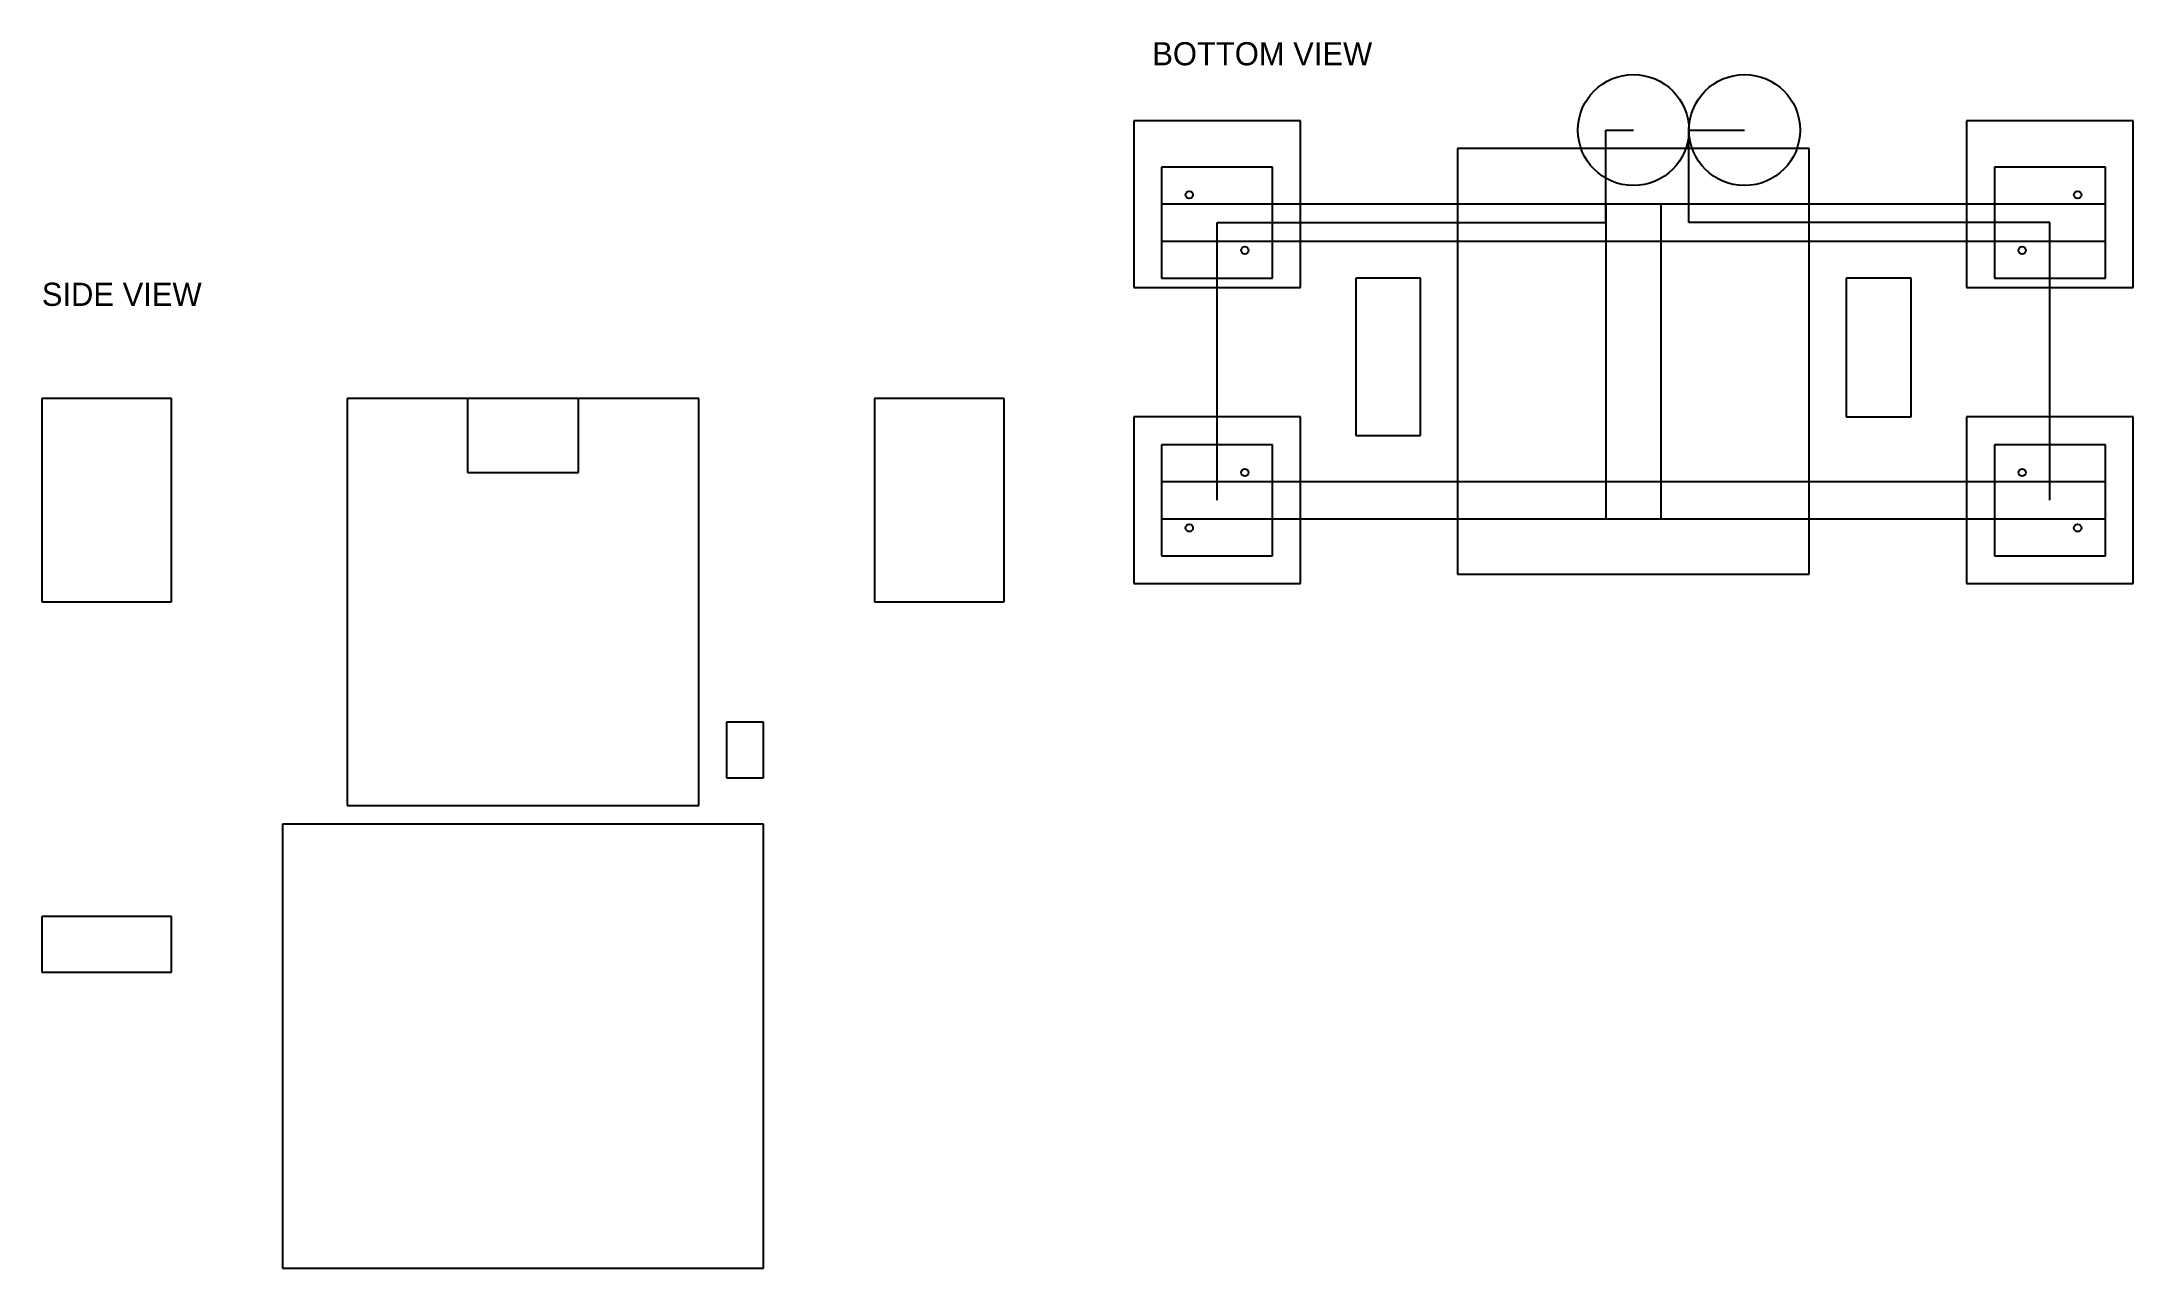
# Model space of a CAD drawing. Header units: metres. Extents: x -520 to 1740, y -980 to 345.
import ezdxf

# ---------------------------------------------------------------- set-up
doc = ezdxf.new("R2010")
doc.units = ezdxf.units.M

msp = doc.modelspace()

# ---------------------------------------------------------------- linework, layer by layer
at = {"layer": 'FASTENER'}
for centre in [(720, 180), (1680, 180), (780, 120), (1620, 120), (780, -120), (1620, -120), (720, -180), (1680, -180)]:
    msp.add_circle(centre, 4, dxfattribs=at)
at = {"layer": 'FITTING'}
for p, q in [((810, 210), (690, 210)), ((690, 210), (690, 90)), ((810, 90), (810, 210)), ((1710, 210), (1590, 210)), ((1590, 210), (1590, 90)), ((1710, 90), (1710, 210)), ((690, 90), (810, 90)), ((1590, 90), (1710, 90)), ((810, -90), (690, -90)), ((690, -90), (690, -210)), ((810, -210), (810, -90)), ((1710, -90), (1590, -90)), ((1590, -90), (1590, -210)), ((1710, -210), (1710, -90)), ((690, -210), (810, -210)), ((1590, -210), (1710, -210))]:
    msp.add_line(p, q, dxfattribs=at)
at = {"layer": 'FRAME'}
for p, q in [((1710, 170), (690, 170)), ((690, 170), (690, 130)), ((1230, 170), (1170, 170)), ((1170, 170), (1170, -170)), ((1230, -170), (1230, 170)), ((1710, 130), (1710, 170)), ((690, 130), (1710, 130)), ((-380, -40), (-520, -40)), ((-520, -40), (-520, -260)), ((-380, -260), (-380, -40)), ((60, -40), (-60, -40)), ((-60, -40), (-60, -120)), ((60, -120), (60, -40)), ((520, -40), (380, -40)), ((380, -40), (380, -260)), ((520, -260), (520, -40)), ((-60, -120), (60, -120)), ((1710, -130), (690, -130)), ((690, -130), (690, -170)), ((1710, -170), (1710, -130)), ((690, -170), (1710, -170)), ((1170, -170), (1230, -170)), ((-520, -260), (-380, -260)), ((380, -260), (520, -260)), ((260, -390), (220, -390)), ((220, -390), (220, -450)), ((260, -450), (260, -390)), ((220, -450), (260, -450)), ((-380, -600), (-520, -600)), ((-520, -600), (-520, -660)), ((-380, -660), (-380, -600)), ((-520, -660), (-380, -660))]:
    msp.add_line(p, q, dxfattribs=at)
at = {"layer": 'HARNESS'}
for p, q in [((1170, 150), (1170, 250)), ((1170, 250), (1200, 250)), ((1260, 150), (1260, 250)), ((1260, 250), (1320, 250)), ((750, -150), (750, 150)), ((750, 150), (1170, 150)), ((1650, 150), (1260, 150)), ((1650, -150), (1650, 150))]:
    msp.add_line(p, q, dxfattribs=at)
at = {"layer": 'PAYLOAD'}
for p, q in [((1390, 230), (1010, 230)), ((1010, 230), (1010, -230)), ((1390, -230), (1390, 230)), ((190, -40), (-190, -40)), ((-190, -40), (-190, -480)), ((190, -480), (190, -40)), ((1010, -230), (1390, -230)), ((-190, -480), (190, -480))]:
    msp.add_line(p, q, dxfattribs=at)
at = {"layer": 'ZONE'}
for p, q in [((840, 260), (660, 260)), ((660, 260), (660, 80)), ((840, 80), (840, 260)), ((1740, 260), (1560, 260)), ((1560, 260), (1560, 80)), ((1740, 80), (1740, 260)), ((660, 80), (840, 80)), ((970, 90), (900, 90)), ((900, 90), (900, -80)), ((970, -80), (970, 90)), ((1500, 90), (1430, 90)), ((1430, 90), (1430, -60)), ((1500, -60), (1500, 90)), ((1560, 80), (1740, 80)), ((840, -60), (660, -60)), ((660, -60), (660, -240)), ((840, -240), (840, -60)), ((1430, -60), (1500, -60)), ((1740, -60), (1560, -60)), ((1560, -60), (1560, -240)), ((1740, -240), (1740, -60)), ((900, -80), (970, -80)), ((660, -240), (840, -240)), ((1560, -240), (1740, -240)), ((260, -500), (-260, -500)), ((-260, -500), (-260, -980)), ((260, -980), (260, -500)), ((-260, -980), (260, -980))]:
    msp.add_line(p, q, dxfattribs=at)
for centre in [(1200, 250), (1320, 250)]:
    msp.add_circle(centre, 60, dxfattribs=at)

# ---------------------------------------------------------------- texts
at = {"layer": 'TEXT'}
for s, p in [('BOTTOM VIEW', (680, 320)), ('SIDE VIEW', (-520, 60))]:
    msp.add_text(s, height=25, dxfattribs=at).set_placement(p)

doc.saveas('drawing.dxf')
